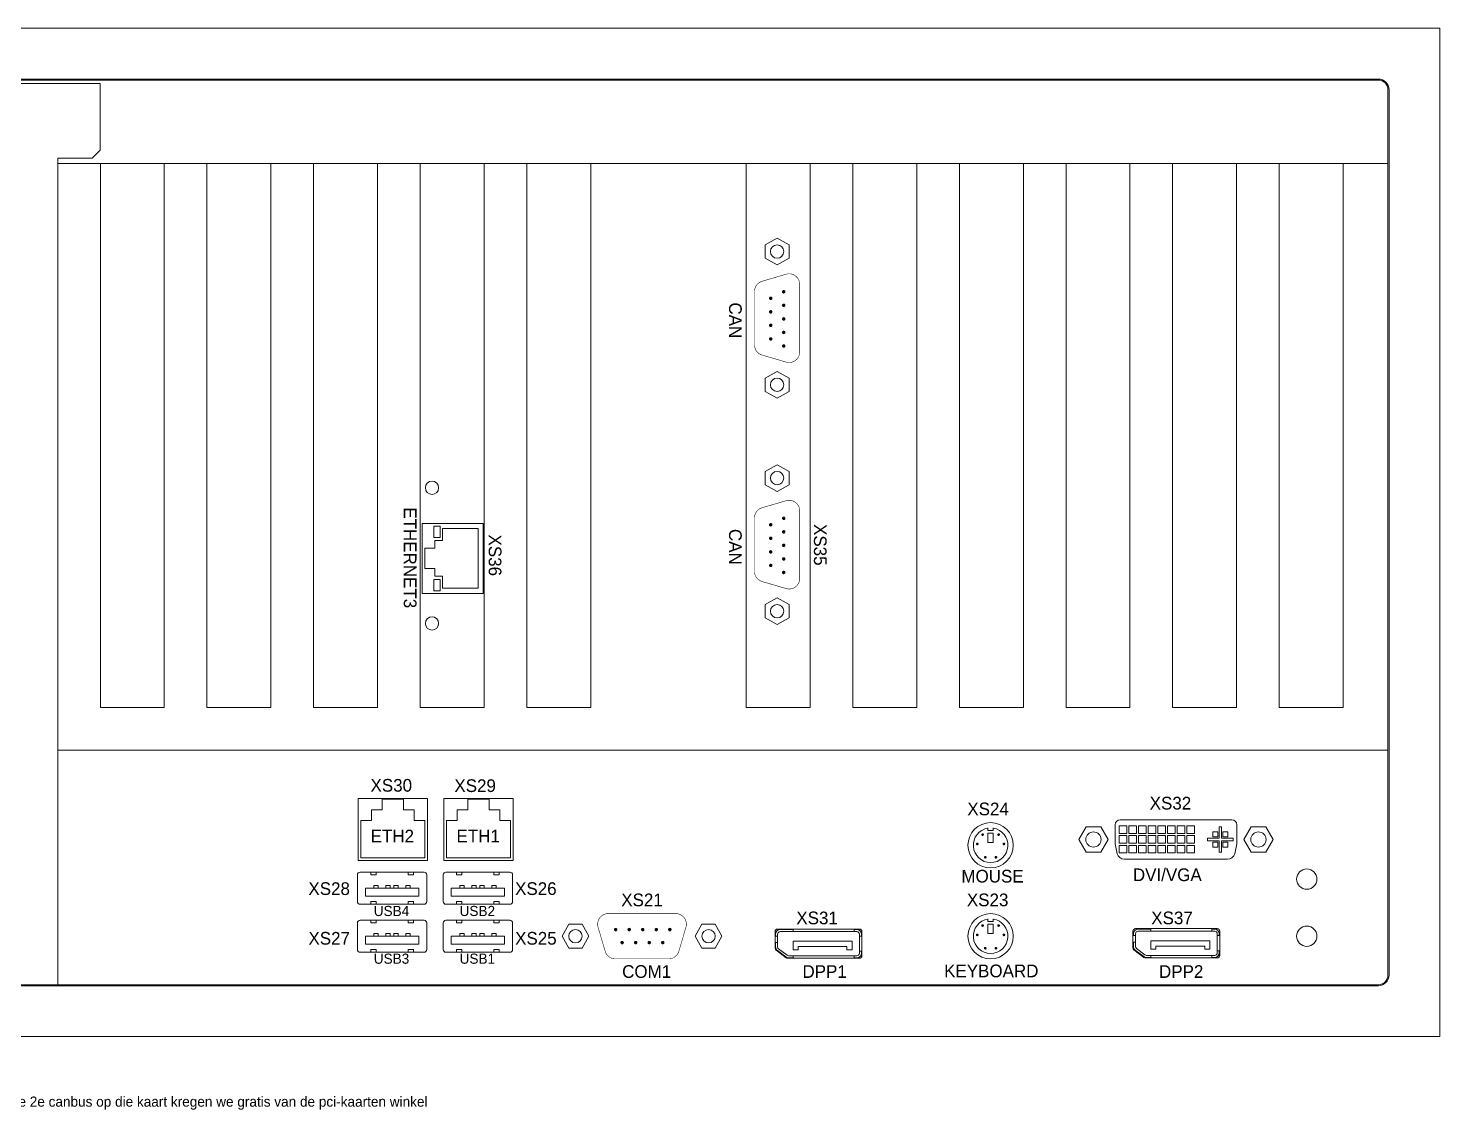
# Model space of a CAD drawing. Extents: x -2364 to 9601, y -871 to 1549.
# Drawn here: x 9251.5 to 9529.5, y -463.5 to -250.6 of the extents above; entities that cross this region are included whole.
import ezdxf

# ---------------------------------------------------------------- set-up
doc = ezdxf.new("R2010")
doc.units = 0
doc.layers.get('0').update_dxf_attribs({"linetype": 'CONTINUOUS'})
doc.layers.add('NRS', color=1, linetype='CONTINUOUS')

msp = doc.modelspace()

# ---------------------------------------------------------------- linework, layer by layer
at = {"color": 7, "lineweight": 13}
for p, q in [((9517.3855, -260.56062), (9069.95404, -260.56062)), ((9517.3855, -260.77069), (9069.95404, -260.77069)), ((9131.26216, -261.47477), (9265.65067, -261.47477)), ((9265.65067, -274.57861), (9265.65067, -261.47477)), ((9519.27605, -437.01247), (9519.27605, -262.66124)), ((9519.48611, -437.01247), (9519.48611, -262.66124)), ((9264.07264, -276.11398), (9265.65067, -274.57861)), ((9257.25495, -277.20448), (9257.25495, -276.11398)), ((9257.25495, -276.11398), (9264.07264, -276.11398)), ((9257.25495, -277.20448), (9519.27605, -277.20448)), ((9257.25495, -277.20448), (9257.25495, -384.33595)), ((9257.25495, -277.20448), (9257.25495, -384.33595)), ((9257.25495, -277.20448), (9257.25495, -438.90302)), ((9265.65741, -277.20448), (9265.65741, -384.33595)), ((9278.26112, -277.20448), (9278.26112, -384.33595)), ((9278.26112, -277.20448), (9278.26112, -384.33595)), ((9286.66359, -277.20448), (9286.66359, -384.33595)), ((9299.26729, -277.20448), (9299.26729, -384.33595)), ((9299.26729, -277.20448), (9299.26729, -384.33595)), ((9307.66976, -277.20448), (9307.66976, -384.33595)), ((9307.66976, -277.20448), (9307.66976, -384.33595)), ((9307.66976, -277.20448), (9307.66976, -384.33595)), ((9307.66976, -277.20448), (9307.66976, -384.33595)), ((9320.27346, -277.20448), (9320.27346, -384.33595)), ((9320.27346, -277.20448), (9320.27346, -384.33595)), ((9320.27346, -277.20448), (9320.27346, -384.33595)), ((9320.27346, -277.20448), (9320.27346, -384.33595)), ((9320.27346, -277.20448), (9320.27346, -384.33595)), ((9320.27346, -277.20448), (9320.27346, -384.33595)), ((9320.27346, -277.20448), (9320.27346, -384.33595)), ((9320.27346, -277.20448), (9320.27346, -384.33595)), ((9328.67593, -277.20448), (9328.67593, -384.33595)), ((9328.67593, -277.20448), (9328.67593, -384.33595)), ((9495.22801, -277.20448), (9335.88132, -277.20448)), ((9341.27963, -277.20448), (9341.27963, -384.33595)), ((9341.27963, -277.20448), (9341.27963, -384.33595)), ((9341.27963, -277.20448), (9341.27963, -384.33595)), ((9341.27963, -277.20448), (9341.27963, -384.33595)), ((9349.6821, -277.20448), (9349.6821, -384.33595)), ((9349.6821, -277.20448), (9349.6821, -384.33595)), ((9349.6821, -277.20448), (9349.6821, -384.33595)), ((9362.2858, -277.20448), (9362.2858, -384.33595)), ((9362.2858, -277.20448), (9362.2858, -384.33595)), ((9362.2858, -277.20448), (9362.2858, -384.33595)), ((9362.2858, -277.20448), (9362.2858, -384.33595)), ((9362.2858, -277.20448), (9362.2858, -384.33595)), ((9362.2858, -277.20448), (9362.2858, -384.33595)), ((9392.84715, -277.20448), (9392.84715, -384.33595)), ((9392.84715, -277.20448), (9392.84715, -384.33595)), ((9405.45085, -277.20448), (9405.45085, -384.33595)), ((9405.45085, -277.20448), (9405.45085, -384.33595)), ((9405.45085, -277.20448), (9405.45085, -384.33595)), ((9405.45085, -277.20448), (9405.45085, -384.33595)), ((9413.85332, -277.20448), (9413.85332, -384.33595)), ((9426.45703, -277.20448), (9426.45703, -384.33595)), ((9426.45703, -277.20448), (9426.45703, -384.33595)), ((9434.85949, -277.20448), (9434.85949, -384.33595)), ((9447.4632, -277.20448), (9447.4632, -384.33595)), ((9447.4632, -277.20448), (9447.4632, -384.33595)), ((9455.86567, -277.20448), (9455.86567, -384.33595)), ((9468.46937, -277.20448), (9468.46937, -384.33595)), ((9468.46937, -277.20448), (9468.46937, -384.33595)), ((9476.87184, -277.20448), (9476.87184, -384.33595)), ((9489.47554, -277.20448), (9489.47554, -384.33595)), ((9497.87801, -277.20448), (9497.87801, -384.33595)), ((9510.48171, -277.20448), (9510.48171, -384.33595)), ((9396.59834, -293.22509), (9398.95893, -291.91365)), ((9398.95893, -291.91365), (9401.31951, -293.22509)), ((9396.59834, -295.84797), (9396.59834, -293.22509)), ((9401.31951, -293.22509), (9401.31951, -295.84797)), ((9398.95893, -297.1594), (9396.59834, -295.84797)), ((9401.31951, -295.84797), (9398.95893, -297.1594)), ((9396.59834, -319.45384), (9398.95893, -318.14241)), ((9396.59834, -322.07672), (9396.59834, -319.45384)), ((9398.95893, -318.14241), (9401.31951, -319.45384)), ((9401.31951, -319.45384), (9401.31951, -322.07672)), ((9398.95893, -323.38816), (9396.59834, -322.07672)), ((9401.31951, -322.07672), (9398.95893, -323.38816)), ((9396.59834, -337.8246), (9398.95893, -336.51316)), ((9396.59834, -340.44747), (9396.59834, -337.8246)), ((9398.95893, -336.51316), (9401.31951, -337.8246)), ((9401.31951, -337.8246), (9401.31951, -340.44747)), ((9398.95893, -341.75891), (9396.59834, -340.44747)), ((9401.31951, -340.44747), (9398.95893, -341.75891)), ((9329.06904, -348.08932), (9329.06904, -361.83932)), ((9341.06904, -348.08932), (9329.06904, -348.08932)), ((9331.36619, -350.83932), (9331.36619, -348.58932)), ((9331.36619, -348.58932), (9332.61619, -348.58932)), ((9332.61619, -348.58932), (9332.61619, -350.83932)), ((9333.06904, -349.08932), (9333.06904, -351.46432)), ((9340.06904, -349.08932), (9333.06904, -349.08932)), ((9340.06904, -349.08932), (9340.06904, -360.83932)), ((9341.06904, -348.08932), (9341.06904, -361.83932)), ((9329.56904, -352.96432), (9329.56904, -356.96432)), ((9329.56904, -352.96432), (9331.56904, -352.96432)), ((9332.61619, -350.83932), (9331.36619, -350.83932)), ((9331.56904, -351.46432), (9333.06904, -351.46432)), ((9331.56904, -351.46432), (9331.56904, -352.96432)), ((9329.56904, -356.96432), (9331.56904, -356.96432)), ((9331.56904, -356.96432), (9331.56904, -358.46432)), ((9331.56904, -358.46432), (9333.06904, -358.46432)), ((9333.06904, -358.46432), (9333.06904, -360.83932)), ((9332.61619, -359.08932), (9331.36619, -359.08932)), ((9331.36619, -359.08932), (9331.36619, -361.33932)), ((9331.36619, -361.33932), (9332.61619, -361.33932)), ((9332.61619, -361.33932), (9332.61619, -359.08932)), ((9340.06904, -360.83932), (9333.06904, -360.83932)), ((9341.06904, -361.83932), (9329.06904, -361.83932)), ((9396.59834, -364.05335), (9398.95893, -362.74191)), ((9396.59834, -366.67623), (9396.59834, -364.05335)), ((9398.95893, -362.74191), (9401.31951, -364.05335)), ((9401.31951, -364.05335), (9401.31951, -366.67623)), ((9398.95893, -367.98766), (9396.59834, -366.67623)), ((9401.31951, -366.67623), (9398.95893, -367.98766)), ((9278.26112, -384.33595), (9265.65741, -384.33595)), ((9299.26729, -384.33595), (9286.66359, -384.33595)), ((9320.27346, -384.33595), (9307.66976, -384.33595)), ((9341.27963, -384.33595), (9328.67593, -384.33595)), ((9341.27963, -384.33595), (9328.67593, -384.33595)), ((9362.2858, -384.33595), (9349.6821, -384.33595)), ((9405.45085, -384.33595), (9392.84715, -384.33595)), ((9426.45703, -384.33595), (9413.85332, -384.33595)), ((9447.4632, -384.33595), (9434.85949, -384.33595)), ((9468.46937, -384.33595), (9455.86567, -384.33595)), ((9489.47554, -384.33595), (9476.87184, -384.33595)), ((9510.48171, -384.33595), (9497.87801, -384.33595)), ((9519.27605, -392.73842), (9257.25495, -392.73842)), ((9316.42048, -402.27225), (9316.42048, -414.46802)), ((9316.42048, -402.27225), (9330.07449, -402.27225)), ((9321.14687, -402.38947), (9325.3481, -402.38947)), ((9321.14687, -404.49008), (9321.14687, -402.38947)), ((9325.3481, -402.38947), (9325.3481, -404.49008)), ((9330.07449, -414.46802), (9330.07449, -402.27225)), ((9333.33006, -402.27225), (9333.33006, -414.46802)), ((9333.33006, -402.27225), (9346.98407, -402.27225)), ((9338.05645, -404.49008), (9338.05645, -402.38947)), ((9338.05645, -402.38947), (9342.25768, -402.38947)), ((9342.25768, -402.38947), (9342.25768, -404.49008)), ((9346.98407, -414.46802), (9346.98407, -402.27225)), ((9319.04625, -406.5907), (9319.04625, -404.49008)), ((9319.04625, -404.49008), (9321.14687, -404.49008)), ((9325.3481, -404.49008), (9327.44872, -404.49008)), ((9327.44872, -404.49008), (9327.44872, -406.5907)), ((9335.95583, -404.49008), (9338.05645, -404.49008)), ((9335.95583, -406.5907), (9335.95583, -404.49008)), ((9342.25768, -404.49008), (9344.3583, -404.49008)), ((9344.3583, -404.49008), (9344.3583, -406.5907)), ((9316.94563, -413.94286), (9316.94563, -406.5907)), ((9316.94563, -406.5907), (9319.04625, -406.5907)), ((9327.44872, -406.5907), (9329.54934, -406.5907)), ((9329.54934, -406.5907), (9329.54934, -413.94286)), ((9333.85521, -406.5907), (9335.95583, -406.5907)), ((9333.85521, -413.94286), (9333.85521, -406.5907)), ((9344.3583, -406.5907), (9346.45892, -406.5907)), ((9346.45892, -406.5907), (9346.45892, -413.94286)), ((9440.48757, -408.03985), (9440.48757, -408.56443)), ((9440.48757, -408.56443), (9441.53672, -408.56443)), ((9441.53672, -408.56443), (9441.53672, -408.03985)), ((9459.8246, -407.80822), (9458.38123, -410.30822)), ((9462.71136, -407.80822), (9459.8246, -407.80822)), ((9464.15473, -410.30822), (9462.71136, -407.80822)), ((9465.51798, -411.16822), (9465.51798, -407.44822)), ((9466.35798, -409.15322), (9466.35798, -407.65322)), ((9466.35798, -407.65322), (9467.85798, -407.65322)), ((9466.51798, -406.44822), (9488.51798, -406.44822)), ((9467.85798, -409.15322), (9467.85798, -407.65322)), ((9468.26298, -409.15322), (9468.26298, -407.65322)), ((9468.26298, -407.65322), (9469.76298, -407.65322)), ((9469.76298, -409.15322), (9469.76298, -407.65322)), ((9470.16798, -409.15322), (9470.16798, -407.65322)), ((9470.16798, -407.65322), (9471.66798, -407.65322)), ((9471.66798, -409.15322), (9471.66798, -407.65322)), ((9472.07298, -409.15322), (9472.07298, -407.65322)), ((9472.07298, -407.65322), (9473.57298, -407.65322)), ((9473.57298, -409.15322), (9473.57298, -407.65322)), ((9473.97798, -409.15322), (9473.97798, -407.65322)), ((9473.97798, -407.65322), (9475.47798, -407.65322)), ((9475.47798, -409.15322), (9475.47798, -407.65322)), ((9475.88298, -409.15322), (9475.88298, -407.65322)), ((9475.88298, -407.65322), (9477.38298, -407.65322)), ((9477.38298, -409.15322), (9477.38298, -407.65322)), ((9477.78798, -409.15322), (9477.78798, -407.65322)), ((9477.78798, -407.65322), (9479.28798, -407.65322)), ((9479.28798, -409.15322), (9479.28798, -407.65322)), ((9479.69298, -409.15322), (9479.69298, -407.65322)), ((9479.69298, -407.65322), (9481.19298, -407.65322)), ((9481.19298, -409.15322), (9481.19298, -407.65322)), ((9486.01798, -410.05822), (9486.01798, -407.80822)), ((9486.01798, -407.80822), (9486.51798, -407.80822)), ((9486.51798, -410.05822), (9486.51798, -407.80822)), ((9489.51798, -411.16822), (9489.51798, -407.44822)), ((9490.88123, -410.30822), (9492.3246, -407.80822)), ((9492.3246, -407.80822), (9495.21136, -407.80822)), ((9495.21136, -407.80822), (9496.65473, -410.30822)), ((9440.48757, -410.92502), (9440.48757, -409.089)), ((9440.48757, -409.089), (9441.53672, -409.089)), ((9441.53672, -410.92502), (9440.48757, -410.92502)), ((9441.53672, -409.089), (9441.53672, -410.92502)), ((9458.38123, -410.30822), (9459.8246, -412.80822)), ((9462.71136, -412.80822), (9464.15473, -410.30822)), ((9465.51798, -411.16822), (9465.92609, -413.14256)), ((9466.35798, -409.15322), (9467.85798, -409.15322)), ((9466.35798, -411.05822), (9466.35798, -409.55822)), ((9466.35798, -409.55822), (9467.85798, -409.55822)), ((9466.35798, -411.05822), (9467.85798, -411.05822)), ((9466.35798, -411.46322), (9466.35798, -412.96322)), ((9466.35798, -411.46322), (9467.85798, -411.46322)), ((9467.85798, -411.05822), (9467.85798, -409.55822)), ((9467.85798, -411.46322), (9467.85798, -412.96322)), ((9468.26298, -409.15322), (9469.76298, -409.15322)), ((9468.26298, -409.55822), (9469.76298, -409.55822)), ((9468.26298, -411.05822), (9468.26298, -409.55822)), ((9468.26298, -411.05822), (9469.76298, -411.05822)), ((9468.26298, -411.46322), (9469.76298, -411.46322)), ((9468.26298, -411.46322), (9468.26298, -412.96322)), ((9469.76298, -411.05822), (9469.76298, -409.55822)), ((9469.76298, -411.46322), (9469.76298, -412.96322)), ((9470.16798, -409.15322), (9471.66798, -409.15322)), ((9470.16798, -409.55822), (9471.66798, -409.55822)), ((9470.16798, -411.05822), (9470.16798, -409.55822)), ((9470.16798, -411.05822), (9471.66798, -411.05822)), ((9470.16798, -411.46322), (9471.66798, -411.46322)), ((9470.16798, -411.46322), (9470.16798, -412.96322)), ((9471.66798, -411.05822), (9471.66798, -409.55822)), ((9471.66798, -411.46322), (9471.66798, -412.96322)), ((9472.07298, -409.15322), (9473.57298, -409.15322)), ((9472.07298, -409.55822), (9473.57298, -409.55822)), ((9472.07298, -411.05822), (9472.07298, -409.55822)), ((9472.07298, -411.05822), (9473.57298, -411.05822)), ((9472.07298, -411.46322), (9473.57298, -411.46322)), ((9472.07298, -411.46322), (9472.07298, -412.96322)), ((9473.57298, -411.05822), (9473.57298, -409.55822)), ((9473.57298, -411.46322), (9473.57298, -412.96322)), ((9473.97798, -409.15322), (9475.47798, -409.15322)), ((9473.97798, -409.55822), (9475.47798, -409.55822)), ((9473.97798, -411.05822), (9473.97798, -409.55822)), ((9473.97798, -411.05822), (9475.47798, -411.05822)), ((9473.97798, -411.46322), (9475.47798, -411.46322)), ((9473.97798, -411.46322), (9473.97798, -412.96322)), ((9475.47798, -411.05822), (9475.47798, -409.55822)), ((9475.47798, -411.46322), (9475.47798, -412.96322)), ((9475.88298, -409.15322), (9477.38298, -409.15322)), ((9475.88298, -409.55822), (9477.38298, -409.55822)), ((9475.88298, -411.05822), (9475.88298, -409.55822)), ((9475.88298, -411.05822), (9477.38298, -411.05822)), ((9475.88298, -411.46322), (9477.38298, -411.46322)), ((9475.88298, -411.46322), (9475.88298, -412.96322)), ((9477.38298, -411.05822), (9477.38298, -409.55822)), ((9477.38298, -411.46322), (9477.38298, -412.96322)), ((9477.78798, -409.15322), (9479.28798, -409.15322)), ((9477.78798, -409.55822), (9479.28798, -409.55822)), ((9477.78798, -411.05822), (9477.78798, -409.55822)), ((9477.78798, -411.05822), (9479.28798, -411.05822)), ((9477.78798, -411.46322), (9479.28798, -411.46322)), ((9477.78798, -411.46322), (9477.78798, -412.96322)), ((9479.28798, -411.05822), (9479.28798, -409.55822)), ((9479.28798, -411.46322), (9479.28798, -412.96322)), ((9479.69298, -409.15322), (9481.19298, -409.15322)), ((9479.69298, -409.55822), (9481.19298, -409.55822)), ((9479.69298, -411.05822), (9479.69298, -409.55822)), ((9479.69298, -411.05822), (9481.19298, -411.05822)), ((9479.69298, -411.46322), (9481.19298, -411.46322)), ((9479.69298, -411.46322), (9479.69298, -412.96322)), ((9481.19298, -411.05822), (9481.19298, -409.55822)), ((9481.19298, -411.46322), (9481.19298, -412.96322)), ((9483.76798, -410.05822), (9486.01798, -410.05822)), ((9483.76798, -410.55822), (9483.76798, -410.05822)), ((9483.76798, -410.55822), (9486.01798, -410.55822)), ((9484.76798, -409.80822), (9484.76798, -408.80822)), ((9484.76798, -408.80822), (9485.76798, -408.80822)), ((9484.76798, -409.80822), (9485.76798, -409.80822)), ((9484.76798, -410.80822), (9485.76798, -410.80822)), ((9484.76798, -410.80822), (9484.76798, -411.80822)), ((9485.76798, -409.80822), (9485.76798, -408.80822)), ((9485.76798, -410.80822), (9485.76798, -411.80822)), ((9486.01798, -412.80822), (9486.01798, -410.55822)), ((9486.51798, -410.05822), (9488.76798, -410.05822)), ((9486.51798, -410.55822), (9488.76798, -410.55822)), ((9486.51798, -412.80822), (9486.51798, -410.55822)), ((9486.76798, -409.80822), (9486.76798, -408.80822)), ((9486.76798, -408.80822), (9487.76798, -408.80822)), ((9486.76798, -409.80822), (9487.76798, -409.80822)), ((9486.76798, -410.80822), (9486.76798, -411.80822)), ((9486.76798, -410.80822), (9487.76798, -410.80822)), ((9487.76798, -409.80822), (9487.76798, -408.80822)), ((9487.76798, -410.80822), (9487.76798, -411.80822)), ((9488.76798, -410.55822), (9488.76798, -410.05822)), ((9489.51798, -411.16822), (9489.10987, -413.14256)), ((9492.3246, -412.80822), (9490.88123, -410.30822)), ((9496.65473, -410.30822), (9495.21136, -412.80822)), ((9329.54934, -413.94286), (9316.94563, -413.94286)), ((9346.45892, -413.94286), (9333.85521, -413.94286)), ((9459.8246, -412.80822), (9462.71136, -412.80822)), ((9466.35798, -412.96322), (9467.85798, -412.96322)), ((9467.34912, -414.16822), (9487.68684, -414.16822)), ((9468.26298, -412.96322), (9469.76298, -412.96322)), ((9470.16798, -412.96322), (9471.66798, -412.96322)), ((9472.07298, -412.96322), (9473.57298, -412.96322)), ((9473.97798, -412.96322), (9475.47798, -412.96322)), ((9475.88298, -412.96322), (9477.38298, -412.96322)), ((9477.78798, -412.96322), (9479.28798, -412.96322)), ((9479.69298, -412.96322), (9481.19298, -412.96322)), ((9484.76798, -411.80822), (9485.76798, -411.80822)), ((9486.01798, -412.80822), (9486.51798, -412.80822)), ((9486.76798, -411.80822), (9487.76798, -411.80822)), ((9495.21136, -412.80822), (9492.3246, -412.80822)), ((9316.42048, -414.46802), (9330.07449, -414.46802)), ((9316.81059, -416.75521), (9329.41531, -416.75521)), ((9318.91138, -417.28041), (9318.91138, -416.75521)), ((9319.96177, -417.28041), (9319.96177, -416.75521)), ((9326.26413, -416.75521), (9326.26413, -417.28041)), ((9327.31453, -416.75521), (9327.31453, -417.28041)), ((9333.33006, -414.46802), (9346.98407, -414.46802)), ((9333.72017, -416.75521), (9346.32489, -416.75521)), ((9335.82096, -417.28041), (9335.82096, -416.75521)), ((9336.87135, -417.28041), (9336.87135, -416.75521)), ((9343.17371, -416.75521), (9343.17371, -417.28041)), ((9344.22411, -416.75521), (9344.22411, -417.28041)), ((9316.2854, -422.53237), (9316.2854, -417.28041)), ((9318.91138, -417.28041), (9319.96177, -417.28041)), ((9320.38193, -419.3812), (9319.54162, -419.3812)), ((9319.54162, -419.3812), (9319.54162, -419.90639)), ((9320.38193, -419.3812), (9320.38193, -419.90639)), ((9322.74532, -419.3812), (9321.905, -419.3812)), ((9321.905, -419.3812), (9321.905, -419.90639)), ((9322.74532, -419.3812), (9322.74532, -419.90639)), ((9323.48059, -419.90639), (9323.48059, -419.3812)), ((9324.32091, -419.3812), (9323.48059, -419.3812)), ((9324.32091, -419.90639), (9324.32091, -419.3812)), ((9325.84398, -419.90639), (9325.84398, -419.3812)), ((9326.68429, -419.3812), (9325.84398, -419.3812)), ((9326.26413, -417.28041), (9327.31453, -417.28041)), ((9326.68429, -419.90639), (9326.68429, -419.3812)), ((9329.94051, -417.28041), (9329.94051, -422.53237)), ((9333.19498, -422.53237), (9333.19498, -417.28041)), ((9335.82096, -417.28041), (9336.87135, -417.28041)), ((9337.29151, -419.3812), (9336.4512, -419.3812)), ((9336.4512, -419.3812), (9336.4512, -419.90639)), ((9337.29151, -419.3812), (9337.29151, -419.90639)), ((9339.6549, -419.3812), (9338.81458, -419.3812)), ((9338.81458, -419.3812), (9338.81458, -419.90639)), ((9339.6549, -419.3812), (9339.6549, -419.90639)), ((9340.39017, -419.90639), (9340.39017, -419.3812)), ((9341.23049, -419.3812), (9340.39017, -419.3812)), ((9341.23049, -419.90639), (9341.23049, -419.3812)), ((9342.75356, -419.90639), (9342.75356, -419.3812)), ((9343.59387, -419.3812), (9342.75356, -419.3812)), ((9343.17371, -417.28041), (9344.22411, -417.28041)), ((9343.59387, -419.90639), (9343.59387, -419.3812)), ((9346.85009, -417.28041), (9346.85009, -422.53237)), ((9328.36492, -419.90639), (9317.86099, -419.90639)), ((9317.86099, -419.90639), (9317.86099, -421.48198)), ((9317.86099, -421.48198), (9328.36492, -421.48198)), ((9318.91138, -423.05757), (9318.91138, -422.53237)), ((9319.96177, -422.53237), (9318.91138, -422.53237)), ((9319.96177, -423.05757), (9319.96177, -422.53237)), ((9327.31453, -422.53237), (9326.26413, -422.53237)), ((9326.26413, -422.53237), (9326.26413, -423.05757)), ((9327.31453, -422.53237), (9327.31453, -423.05757)), ((9328.36492, -421.48198), (9328.36492, -419.90639)), ((9334.77057, -419.90639), (9334.77057, -421.48198)), ((9345.2745, -419.90639), (9334.77057, -419.90639)), ((9334.77057, -421.48198), (9345.2745, -421.48198)), ((9335.82096, -423.05757), (9335.82096, -422.53237)), ((9336.87135, -422.53237), (9335.82096, -422.53237)), ((9336.87135, -423.05757), (9336.87135, -422.53237)), ((9343.17371, -422.53237), (9343.17371, -423.05757)), ((9344.22411, -422.53237), (9343.17371, -422.53237)), ((9344.22411, -422.53237), (9344.22411, -423.05757)), ((9345.2745, -421.48198), (9345.2745, -419.90639)), ((9329.41531, -423.05757), (9316.81059, -423.05757)), ((9346.32489, -423.05757), (9333.72017, -423.05757)), ((9316.2854, -431.98591), (9316.2854, -426.73395)), ((9316.81059, -426.20875), (9329.41531, -426.20875)), ((9318.91138, -426.73395), (9318.91138, -426.20875)), ((9318.91138, -426.73395), (9319.96177, -426.73395)), ((9319.96177, -426.73395), (9319.96177, -426.20875)), ((9326.26413, -426.20875), (9326.26413, -426.73395)), ((9326.26413, -426.73395), (9327.31453, -426.73395)), ((9327.31453, -426.20875), (9327.31453, -426.73395)), ((9329.94051, -426.73395), (9329.94051, -431.98591)), ((9333.19498, -431.98591), (9333.19498, -426.73395)), ((9333.72017, -426.20875), (9346.32489, -426.20875)), ((9335.82096, -426.73395), (9335.82096, -426.20875)), ((9335.82096, -426.73395), (9336.87135, -426.73395)), ((9336.87135, -426.73395), (9336.87135, -426.20875)), ((9343.17371, -426.20875), (9343.17371, -426.73395)), ((9343.17371, -426.73395), (9344.22411, -426.73395)), ((9344.22411, -426.20875), (9344.22411, -426.73395)), ((9346.85009, -426.73395), (9346.85009, -431.98591)), ((9356.61417, -429.35993), (9357.9256, -426.99934)), ((9357.9256, -426.99934), (9360.54848, -426.99934)), ((9360.54848, -426.99934), (9361.85992, -429.35993)), ((9382.84292, -429.35993), (9384.15436, -426.99934)), ((9384.15436, -426.99934), (9386.77723, -426.99934)), ((9386.77723, -426.99934), (9388.08867, -429.35993)), ((9440.48757, -425.95019), (9440.48757, -426.47477)), ((9440.48757, -426.47477), (9441.53672, -426.47477)), ((9440.48757, -426.99934), (9441.53672, -426.99934)), ((9440.48757, -428.83535), (9440.48757, -426.99934)), ((9441.53672, -426.47477), (9441.53672, -425.95019)), ((9441.53672, -426.99934), (9441.53672, -428.83535)), ((9328.36492, -429.35993), (9317.86099, -429.35993)), ((9317.86099, -429.35993), (9317.86099, -430.93552)), ((9317.86099, -430.93552), (9328.36492, -430.93552)), ((9320.38193, -428.83473), (9319.54162, -428.83473)), ((9319.54162, -428.83473), (9319.54162, -429.35993)), ((9320.38193, -428.83473), (9320.38193, -429.35993)), ((9322.74532, -428.83473), (9321.905, -428.83473)), ((9321.905, -428.83473), (9321.905, -429.35993)), ((9322.74532, -428.83473), (9322.74532, -429.35993)), ((9323.48059, -429.35993), (9323.48059, -428.83473)), ((9324.32091, -428.83473), (9323.48059, -428.83473)), ((9324.32091, -429.35993), (9324.32091, -428.83473)), ((9325.84398, -429.35993), (9325.84398, -428.83473)), ((9326.68429, -428.83473), (9325.84398, -428.83473)), ((9326.68429, -429.35993), (9326.68429, -428.83473)), ((9328.36492, -430.93552), (9328.36492, -429.35993)), ((9345.2745, -429.35993), (9334.77057, -429.35993)), ((9334.77057, -429.35993), (9334.77057, -430.93552)), ((9334.77057, -430.93552), (9345.2745, -430.93552)), ((9337.29151, -428.83473), (9336.4512, -428.83473)), ((9336.4512, -428.83473), (9336.4512, -429.35993)), ((9337.29151, -428.83473), (9337.29151, -429.35993)), ((9338.81458, -428.83473), (9338.81458, -429.35993)), ((9339.6549, -428.83473), (9338.81458, -428.83473)), ((9339.6549, -428.83473), (9339.6549, -429.35993)), ((9340.39017, -429.35993), (9340.39017, -428.83473)), ((9341.23049, -428.83473), (9340.39017, -428.83473)), ((9341.23049, -429.35993), (9341.23049, -428.83473)), ((9342.75356, -429.35993), (9342.75356, -428.83473)), ((9343.59387, -428.83473), (9342.75356, -428.83473)), ((9343.59387, -429.35993), (9343.59387, -428.83473)), ((9345.2745, -430.93552), (9345.2745, -429.35993)), ((9357.9256, -431.72052), (9356.61417, -429.35993)), ((9361.85992, -429.35993), (9360.54848, -431.72052)), ((9384.15436, -431.72052), (9382.84292, -429.35993)), ((9388.08867, -429.35993), (9386.77723, -431.72052)), ((9441.53672, -428.83535), (9440.48757, -428.83535)), ((9329.41531, -432.51111), (9316.81059, -432.51111)), ((9318.91138, -432.51111), (9318.91138, -431.98591)), ((9319.96177, -431.98591), (9318.91138, -431.98591)), ((9319.96177, -432.51111), (9319.96177, -431.98591)), ((9327.31453, -431.98591), (9326.26413, -431.98591)), ((9326.26413, -431.98591), (9326.26413, -432.51111)), ((9327.31453, -431.98591), (9327.31453, -432.51111)), ((9346.32489, -432.51111), (9333.72017, -432.51111)), ((9335.82096, -432.51111), (9335.82096, -431.98591)), ((9336.87135, -431.98591), (9335.82096, -431.98591)), ((9336.87135, -432.51111), (9336.87135, -431.98591)), ((9344.22411, -431.98591), (9343.17371, -431.98591)), ((9343.17371, -431.98591), (9343.17371, -432.51111)), ((9344.22411, -431.98591), (9344.22411, -432.51111)), ((9360.54848, -431.72052), (9357.9256, -431.72052)), ((9386.77723, -431.72052), (9384.15436, -431.72052)), ((9069.95404, -438.90302), (9517.3855, -438.90302)), ((9069.95404, -439.11308), (9517.3855, -439.11308))]:
    msp.add_line(p, q, dxfattribs=at)
at = {"color": 7, "linetype": 'Continuous', "lineweight": 13}
for p, q in [((9415.16381, -427.948), (9399.06381, -427.948)), ((9415.16381, -427.948), (9399.06381, -427.948)), ((9402.11381, -428.048), (9399.56381, -428.048)), ((9402.11381, -428.048), (9399.56381, -428.048)), ((9402.11381, -427.948), (9402.11381, -428.048)), ((9402.11381, -427.948), (9402.11381, -428.048)), ((9402.11381, -428.048), (9402.11381, -428.448)), ((9402.11381, -428.048), (9402.11381, -428.448)), ((9414.11381, -427.948), (9414.11381, -428.048)), ((9414.11381, -427.948), (9414.11381, -428.048)), ((9414.66381, -428.048), (9414.11381, -428.048)), ((9414.11381, -428.048), (9414.11381, -428.448)), ((9414.66381, -428.048), (9414.11381, -428.048)), ((9414.11381, -428.048), (9414.11381, -428.448)), ((9485.65343, -427.86757), (9469.55343, -427.86757)), ((9485.65343, -427.86757), (9469.55343, -427.86757)), ((9472.60343, -427.96757), (9470.05343, -427.96757)), ((9472.60343, -427.96757), (9470.05343, -427.96757)), ((9472.60343, -427.86757), (9472.60343, -427.96757)), ((9472.60343, -427.86757), (9472.60343, -427.96757)), ((9472.60343, -427.96757), (9472.60343, -428.36757)), ((9472.60343, -427.96757), (9472.60343, -428.36757)), ((9484.60343, -427.86757), (9484.60343, -427.96757)), ((9484.60343, -427.86757), (9484.60343, -427.96757)), ((9485.15343, -427.96757), (9484.60343, -427.96757)), ((9484.60343, -427.96757), (9484.60343, -428.36757)), ((9485.15343, -427.96757), (9484.60343, -427.96757)), ((9484.60343, -427.96757), (9484.60343, -428.36757)), ((9398.56381, -428.448), (9398.56381, -431.71016)), ((9398.56381, -428.448), (9398.56381, -431.71016)), ((9398.66381, -429.328), (9398.56381, -429.328)), ((9398.66381, -429.328), (9398.56381, -429.328)), ((9398.56381, -430.61299), (9398.66381, -430.61299)), ((9398.56381, -430.61299), (9398.66381, -430.61299)), ((9398.66381, -428.948), (9398.66381, -429.328)), ((9398.66381, -428.948), (9398.66381, -429.328)), ((9399.06381, -429.328), (9398.66381, -429.328)), ((9399.06381, -429.328), (9398.66381, -429.328)), ((9398.66381, -430.61299), (9399.06381, -430.61299)), ((9398.66381, -430.61299), (9398.66381, -431.458)), ((9398.66381, -430.61299), (9399.06381, -430.61299)), ((9398.66381, -430.61299), (9398.66381, -431.458)), ((9399.06381, -428.948), (9399.06381, -429.328)), ((9399.06381, -428.948), (9399.06381, -429.328)), ((9399.06381, -430.61299), (9399.06381, -429.328)), ((9399.06381, -430.61299), (9399.06381, -429.328)), ((9399.06381, -430.61299), (9399.06381, -431.458)), ((9399.06381, -430.61299), (9399.06381, -431.458)), ((9402.11381, -428.448), (9399.56381, -428.448)), ((9402.11381, -428.448), (9399.56381, -428.448)), ((9402.09165, -430.328), (9402.09165, -432.008)), ((9413.72393, -430.328), (9402.09165, -430.328)), ((9402.09165, -430.328), (9402.09165, -432.008)), ((9413.72393, -430.328), (9402.09165, -430.328)), ((9402.11381, -428.448), (9414.11381, -428.448)), ((9402.11381, -428.448), (9414.11381, -428.448)), ((9413.72393, -432.008), (9413.72393, -430.328)), ((9413.72393, -432.008), (9413.72393, -430.328)), ((9414.66381, -428.448), (9414.11381, -428.448)), ((9414.66381, -428.448), (9414.11381, -428.448)), ((9415.16381, -429.328), (9415.16381, -428.948)), ((9415.16381, -429.328), (9415.16381, -428.948)), ((9415.16381, -432.328), (9415.16381, -429.328)), ((9415.16381, -429.328), (9415.56381, -429.328)), ((9415.16381, -432.328), (9415.16381, -429.328)), ((9415.16381, -429.328), (9415.56381, -429.328)), ((9415.56381, -429.328), (9415.56381, -428.948)), ((9415.56381, -429.328), (9415.56381, -428.948)), ((9415.56381, -429.328), (9415.66381, -429.328)), ((9415.56381, -429.328), (9415.66381, -429.328)), ((9415.66381, -433.208), (9415.66381, -428.448)), ((9415.66381, -433.208), (9415.66381, -428.448)), ((9469.05343, -428.36757), (9469.05343, -431.62973)), ((9469.05343, -428.36757), (9469.05343, -431.62973)), ((9469.15343, -429.24757), (9469.05343, -429.24757)), ((9469.15343, -429.24757), (9469.05343, -429.24757)), ((9469.05343, -430.53256), (9469.15343, -430.53256)), ((9469.05343, -430.53256), (9469.15343, -430.53256)), ((9469.15343, -428.86757), (9469.15343, -429.24757)), ((9469.15343, -428.86757), (9469.15343, -429.24757)), ((9469.55343, -429.24757), (9469.15343, -429.24757)), ((9469.55343, -429.24757), (9469.15343, -429.24757)), ((9469.15343, -430.53256), (9469.55343, -430.53256)), ((9469.15343, -430.53256), (9469.15343, -431.37757)), ((9469.15343, -430.53256), (9469.55343, -430.53256)), ((9469.15343, -430.53256), (9469.15343, -431.37757)), ((9469.55343, -428.86757), (9469.55343, -429.24757)), ((9469.55343, -428.86757), (9469.55343, -429.24757)), ((9469.55343, -430.53256), (9469.55343, -429.24757)), ((9469.55343, -430.53256), (9469.55343, -429.24757)), ((9469.55343, -430.53256), (9469.55343, -431.37757)), ((9469.55343, -430.53256), (9469.55343, -431.37757)), ((9472.60343, -428.36757), (9470.05343, -428.36757)), ((9472.60343, -428.36757), (9470.05343, -428.36757)), ((9472.58128, -430.24757), (9472.58128, -431.92757)), ((9484.21355, -430.24757), (9472.58128, -430.24757)), ((9472.58128, -430.24757), (9472.58128, -431.92757)), ((9484.21355, -430.24757), (9472.58128, -430.24757)), ((9472.60343, -428.36757), (9484.60343, -428.36757)), ((9472.60343, -428.36757), (9484.60343, -428.36757)), ((9484.21355, -431.92757), (9484.21355, -430.24757)), ((9484.21355, -431.92757), (9484.21355, -430.24757)), ((9485.15343, -428.36757), (9484.60343, -428.36757)), ((9485.15343, -428.36757), (9484.60343, -428.36757)), ((9485.65343, -429.24757), (9485.65343, -428.86757)), ((9485.65343, -429.24757), (9485.65343, -428.86757)), ((9485.65343, -432.24757), (9485.65343, -429.24757)), ((9485.65343, -429.24757), (9486.05343, -429.24757)), ((9485.65343, -432.24757), (9485.65343, -429.24757)), ((9485.65343, -429.24757), (9486.05343, -429.24757)), ((9486.05343, -429.24757), (9486.05343, -428.86757)), ((9486.05343, -429.24757), (9486.05343, -428.86757)), ((9486.05343, -429.24757), (9486.15343, -429.24757)), ((9486.05343, -429.24757), (9486.15343, -429.24757)), ((9486.15343, -433.12757), (9486.15343, -428.36757)), ((9486.15343, -433.12757), (9486.15343, -428.36757)), ((9398.66381, -432.01016), (9398.66381, -431.458)), ((9398.66381, -432.01016), (9398.66381, -431.458)), ((9398.76105, -432.10807), (9400.72964, -433.60591)), ((9398.76105, -432.10807), (9400.72964, -433.60591)), ((9399.02381, -432.178), (9400.69047, -433.428)), ((9399.02381, -432.178), (9400.69047, -433.428)), ((9399.26381, -431.858), (9400.93047, -433.108)), ((9399.26381, -431.858), (9400.93047, -433.108)), ((9401.0324, -433.708), (9415.16381, -433.708)), ((9401.0324, -433.708), (9415.16381, -433.708)), ((9401.23047, -433.208), (9402.11381, -433.208)), ((9401.23047, -433.208), (9402.11381, -433.208)), ((9401.23047, -433.608), (9402.11381, -433.608)), ((9401.23047, -433.608), (9402.11381, -433.608)), ((9402.09165, -432.008), (9403.09165, -432.008)), ((9402.09165, -432.008), (9403.09165, -432.008)), ((9402.11381, -433.608), (9402.11381, -433.208)), ((9402.11381, -433.208), (9414.11381, -433.208)), ((9402.11381, -433.608), (9402.11381, -433.208)), ((9402.11381, -433.208), (9414.11381, -433.208)), ((9402.11381, -433.708), (9402.11381, -433.608)), ((9402.11381, -433.708), (9402.11381, -433.608)), ((9403.09165, -432.008), (9403.09165, -431.408)), ((9403.09165, -431.408), (9412.72393, -431.408)), ((9403.09165, -432.008), (9403.09165, -431.408)), ((9403.09165, -431.408), (9412.72393, -431.408)), ((9412.72393, -431.408), (9412.72393, -432.008)), ((9412.72393, -431.408), (9412.72393, -432.008)), ((9412.72393, -432.008), (9413.72393, -432.008)), ((9412.72393, -432.008), (9413.72393, -432.008)), ((9414.11381, -433.608), (9414.11381, -433.208)), ((9414.11381, -433.208), (9414.66381, -433.208)), ((9414.11381, -433.608), (9414.11381, -433.208)), ((9414.11381, -433.208), (9414.66381, -433.208)), ((9414.11381, -433.708), (9414.11381, -433.608)), ((9414.11381, -433.608), (9414.66381, -433.608)), ((9414.11381, -433.708), (9414.11381, -433.608)), ((9414.11381, -433.608), (9414.66381, -433.608)), ((9415.16381, -432.708), (9415.16381, -432.328)), ((9415.16381, -432.328), (9415.56381, -432.328)), ((9415.16381, -432.708), (9415.16381, -432.328)), ((9415.16381, -432.328), (9415.56381, -432.328)), ((9415.56381, -432.328), (9415.66381, -432.328)), ((9415.56381, -432.708), (9415.56381, -432.328)), ((9415.56381, -432.328), (9415.66381, -432.328)), ((9415.56381, -432.708), (9415.56381, -432.328)), ((9415.56381, -432.708), (9415.56381, -433.508)), ((9415.56381, -432.708), (9415.56381, -433.508)), ((9469.15343, -431.92973), (9469.15343, -431.37757)), ((9469.15343, -431.92973), (9469.15343, -431.37757)), ((9469.25067, -432.02764), (9471.21926, -433.52548)), ((9469.25067, -432.02764), (9471.21926, -433.52548)), ((9469.51343, -432.09757), (9471.1801, -433.34757)), ((9469.51343, -432.09757), (9471.1801, -433.34757)), ((9469.75343, -431.77757), (9471.4201, -433.02757)), ((9469.75343, -431.77757), (9471.4201, -433.02757)), ((9471.52203, -433.62757), (9485.65343, -433.62757)), ((9471.52203, -433.62757), (9485.65343, -433.62757)), ((9471.7201, -433.12757), (9472.60343, -433.12757)), ((9471.7201, -433.12757), (9472.60343, -433.12757)), ((9471.7201, -433.52757), (9472.60343, -433.52757)), ((9471.7201, -433.52757), (9472.60343, -433.52757)), ((9472.58128, -431.92757), (9473.58128, -431.92757)), ((9472.58128, -431.92757), (9473.58128, -431.92757)), ((9472.60343, -433.52757), (9472.60343, -433.12757)), ((9472.60343, -433.12757), (9484.60343, -433.12757)), ((9472.60343, -433.52757), (9472.60343, -433.12757)), ((9472.60343, -433.12757), (9484.60343, -433.12757)), ((9472.60343, -433.62757), (9472.60343, -433.52757)), ((9472.60343, -433.62757), (9472.60343, -433.52757)), ((9473.58128, -431.92757), (9473.58128, -431.32757)), ((9473.58128, -431.32757), (9483.21355, -431.32757)), ((9473.58128, -431.92757), (9473.58128, -431.32757)), ((9473.58128, -431.32757), (9483.21355, -431.32757)), ((9483.21355, -431.32757), (9483.21355, -431.92757)), ((9483.21355, -431.32757), (9483.21355, -431.92757)), ((9483.21355, -431.92757), (9484.21355, -431.92757)), ((9483.21355, -431.92757), (9484.21355, -431.92757)), ((9484.60343, -433.52757), (9484.60343, -433.12757)), ((9484.60343, -433.12757), (9485.15343, -433.12757)), ((9484.60343, -433.52757), (9484.60343, -433.12757)), ((9484.60343, -433.12757), (9485.15343, -433.12757)), ((9484.60343, -433.62757), (9484.60343, -433.52757)), ((9484.60343, -433.52757), (9485.15343, -433.52757)), ((9484.60343, -433.62757), (9484.60343, -433.52757)), ((9484.60343, -433.52757), (9485.15343, -433.52757)), ((9485.65343, -432.62757), (9485.65343, -432.24757)), ((9485.65343, -432.24757), (9486.05343, -432.24757)), ((9485.65343, -432.62757), (9485.65343, -432.24757)), ((9485.65343, -432.24757), (9486.05343, -432.24757)), ((9486.05343, -432.24757), (9486.15343, -432.24757)), ((9486.05343, -432.62757), (9486.05343, -432.24757)), ((9486.05343, -432.24757), (9486.15343, -432.24757)), ((9486.05343, -432.62757), (9486.05343, -432.24757)), ((9486.05343, -432.62757), (9486.05343, -433.42757)), ((9486.05343, -432.62757), (9486.05343, -433.42757))]:
    msp.add_line(p, q, dxfattribs=at)
at = {"color": 7, "lineweight": 13}
msp.add_lwpolyline([(9057.85342, -250.56062), (9529.48611, -250.56062), (9529.48611, -449.11308), (9057.85342, -449.11308)], close=True, dxfattribs=at)
for points, const_width in [([(9403.41781, -301.01288), (9403.41781, -314.28893, -0.500705616), (9400.72744, -316.30197), (9396.00627, -314.91339, -0.332706414), (9394.50004, -312.90035), (9394.50004, -302.40146, -0.332706414), (9396.00627, -300.38842), (9400.72744, -298.99984, -0.500705616)], 0.10492), ([(9400.09802, -302.45898, 1), (9400.44039, -302.45898, 1)], 0.34237), ([(9397.53424, -303.73714, 1), (9397.87661, -303.73714, 1)], 0.34237), ([(9400.09802, -305.12676, 1), (9400.44039, -305.12676, 1)], 0.34237), ([(9397.53424, -306.40492, 1), (9397.87661, -306.40492, 1)], 0.34237), ([(9400.09802, -307.79455, 1), (9400.44039, -307.79455, 1)], 0.34237), ([(9397.53424, -309.0727, 1), (9397.87661, -309.0727, 1)], 0.34237), ([(9400.09802, -310.46233, 1), (9400.44039, -310.46233, 1)], 0.34237), ([(9397.53424, -311.74049, 1), (9397.87661, -311.74049, 1)], 0.34237), ([(9400.09802, -313.13011, 1), (9400.44039, -313.13011, 1)], 0.34237), ([(9403.41781, -345.61238), (9403.41781, -358.88844, -0.500705616), (9400.72744, -360.90148), (9396.00627, -359.5129, -0.332706414), (9394.50004, -357.49986), (9394.50004, -347.00096, -0.332706414), (9396.00627, -344.98793), (9400.72744, -343.59934, -0.500705616)], 0.10492), ([(9400.09802, -347.05848, 1), (9400.44039, -347.05848, 1)], 0.34237), ([(9397.53424, -348.33664, 1), (9397.87661, -348.33664, 1)], 0.34237), ([(9400.09802, -349.72627, 1), (9400.44039, -349.72627, 1)], 0.34237), ([(9397.53424, -351.00443, 1), (9397.87661, -351.00443, 1)], 0.34237), ([(9400.09802, -352.39405, 1), (9400.44039, -352.39405, 1)], 0.34237), ([(9397.53424, -353.67221, 1), (9397.87661, -353.67221, 1)], 0.34237), ([(9400.09802, -355.06184, 1), (9400.44039, -355.06184, 1)], 0.34237), ([(9397.53424, -356.33999, 1), (9397.87661, -356.33999, 1)], 0.34237), ([(9400.09802, -357.72962, 1), (9400.44039, -357.72962, 1)], 0.34237), ([(9438.25812, -411.1873, 1), (9438.52041, -411.1873, 1)], 0.26229), ([(9439.30727, -409.35129, 1), (9439.56956, -409.35129, 1)], 0.26229), ([(9442.45472, -409.35129, 1), (9442.71701, -409.35129, 1)], 0.26229), ([(9443.50387, -411.1873, 1), (9443.76616, -411.1873, 1)], 0.26229), ([(9439.83185, -413.81018, 1), (9440.09414, -413.81018, 1)], 0.26229), ([(9441.93015, -413.81018, 1), (9442.19244, -413.81018, 1)], 0.26229), ([(9365.71339, -424.90104), (9378.98945, -424.90104, -0.500705616), (9381.00248, -427.59141), (9379.6139, -432.31259, -0.332706414), (9377.60087, -433.81882), (9367.10197, -433.81882, -0.332706414), (9365.08893, -432.31259), (9363.70035, -427.59141, -0.500705616)], 0.10492), ([(9367.15949, -428.22084, 1), (9367.15949, -427.87847, 1)], 0.34237), ([(9369.82727, -428.22084, 1), (9369.82727, -427.87847, 1)], 0.34237), ([(9372.49506, -428.22084, 1), (9372.49506, -427.87847, 1)], 0.34237), ([(9375.16284, -428.22084, 1), (9375.16284, -427.87847, 1)], 0.34237), ([(9377.83063, -428.22084, 1), (9377.83063, -427.87847, 1)], 0.34237), ([(9439.30727, -427.26163, 1), (9439.56956, -427.26163, 1)], 0.26229), ([(9442.45472, -427.26163, 1), (9442.71701, -427.26163, 1)], 0.26229), ([(9368.43765, -430.78462, 1), (9368.43765, -430.44225, 1)], 0.34237), ([(9371.10543, -430.78462, 1), (9371.10543, -430.44225, 1)], 0.34237), ([(9373.77322, -430.78462, 1), (9373.77322, -430.44225, 1)], 0.34237), ([(9376.441, -430.78462, 1), (9376.441, -430.44225, 1)], 0.34237), ([(9438.25812, -429.09764, 1), (9438.52041, -429.09764, 1)], 0.26229), ([(9443.50387, -429.09764, 1), (9443.76616, -429.09764, 1)], 0.26229), ([(9439.83185, -431.72052, 1), (9440.09414, -431.72052, 1)], 0.26229), ([(9441.93015, -431.72052, 1), (9442.19244, -431.72052, 1)], 0.26229)]:
    msp.add_lwpolyline(points, format="xyb", close=True, dxfattribs=dict(at, const_width=const_width))
at = {"color": 7, "lineweight": 13, "const_width": 0.1}
msp.add_lwpolyline([(9466.51798, -406.44822), (9488.51798, -406.44822, -0.414213562), (9489.51798, -407.44822), (9489.51798, -411.16822), (9489.10987, -413.14256, -0.389264752), (9487.68684, -414.16822), (9467.34912, -414.16822, -0.322822806), (9465.92609, -413.14256), (9465.51798, -411.16822), (9465.51798, -407.44822, -0.414213562), (9466.51798, -406.44822, -1)], format="xyb", dxfattribs=at)
at = {"color": 7, "lineweight": 13}
for centre, radius in [((9398.95893, -294.53653), 1.31144), ((9398.95893, -320.76528), 1.31144), ((9398.95893, -339.13603), 1.31144), ((9330.98561, -341.05566), 1.31144), ((9398.95893, -365.36479), 1.31144), ((9330.98561, -367.75743), 1.31144), ((9441.01214, -411.44959), 4.45889), ((9461.26798, -410.30822), 1.5), ((9493.76798, -410.30822), 1.5), ((9503.29449, -418.1207), 2), ((9441.01214, -429.35993), 4.45889), ((9359.23704, -429.35993), 1.31144), ((9385.46579, -429.35993), 1.31144), ((9503.29449, -429.35993), 2)]:
    msp.add_circle(centre, radius, dxfattribs=at)
for centre, radius, start, end in [((9517.3855, -262.66124), 2.10062, 0, 90), ((9517.3855, -262.66124), 1.89056, 0, 90), ((9441.01214, -411.44959), 3.40974, 98.7461623, 81.2538377), ((9466.51798, -407.44822), 1, 90, 180), ((9488.51798, -407.44822), 1, 0, 90), ((9467.34912, -412.66822), 1.5, 198.4349488, 270), ((9487.68684, -412.66822), 1.5, 270, 341.5650512), ((9316.81059, -417.28041), 0.5252, 90, 180), ((9329.41531, -417.28041), 0.5252, 0, 90), ((9333.72017, -417.28041), 0.5252, 90, 180), ((9346.32489, -417.28041), 0.5252, 0, 90), ((9316.81059, -422.53237), 0.5252, 180, 270), ((9329.41531, -422.53237), 0.5252, 270, 0), ((9333.72017, -422.53237), 0.5252, 180, 270), ((9346.32489, -422.53237), 0.5252, 270, 0), ((9316.81059, -426.73395), 0.5252, 90, 180), ((9329.41531, -426.73395), 0.5252, 0, 90), ((9333.72017, -426.73395), 0.5252, 90, 180), ((9346.32489, -426.73395), 0.5252, 0, 90), ((9441.01214, -429.35993), 3.40974, 98.7461623, 81.2538377), ((9316.81059, -431.98591), 0.5252, 180, 270), ((9329.41531, -431.98591), 0.5252, 270, 0), ((9333.72017, -431.98591), 0.5252, 180, 270), ((9346.32489, -431.98591), 0.5252, 270, 0), ((9517.3855, -437.01247), 2.10062, 270, 0), ((9517.3855, -437.01247), 1.89056, 270, 0)]:
    msp.add_arc(centre, radius, start, end, dxfattribs=at)
at = {"color": 7, "linetype": 'Continuous', "lineweight": 13}
for centre, radius, start, end in [((9399.06381, -428.448), 0.5, 90, 180), ((9399.06381, -428.448), 0.5, 90, 180), ((9399.56381, -428.948), 0.9, 90, 180), ((9399.56381, -428.948), 0.9, 90, 180), ((9414.66381, -428.948), 0.9, 0, 90), ((9414.66381, -428.948), 0.9, 0, 90), ((9415.16381, -428.448), 0.5, 0, 90), ((9415.16381, -428.448), 0.5, 0, 90), ((9469.55343, -428.36757), 0.5, 90, 180), ((9469.55343, -428.36757), 0.5, 90, 180), ((9470.05343, -428.86757), 0.9, 90, 180), ((9470.05343, -428.86757), 0.9, 90, 180), ((9485.15343, -428.86757), 0.9, 0, 90), ((9485.15343, -428.86757), 0.9, 0, 90), ((9485.65343, -428.36757), 0.5, 0, 90), ((9485.65343, -428.36757), 0.5, 0, 90), ((9399.56381, -428.948), 0.5, 90, 180), ((9399.56381, -428.948), 0.5, 90, 180), ((9414.66381, -428.948), 0.5, 0, 90), ((9414.66381, -428.948), 0.5, 0, 90), ((9470.05343, -428.86757), 0.5, 90, 180), ((9470.05343, -428.86757), 0.5, 90, 180), ((9485.15343, -428.86757), 0.5, 0, 90), ((9485.15343, -428.86757), 0.5, 0, 90), ((9399.06381, -431.71016), 0.5, 180, 232.7335981), ((9399.06381, -431.71016), 0.5, 180, 232.7335981), ((9399.56381, -431.458), 0.9, 180, 233.1301024), ((9399.56381, -431.458), 0.9, 180, 233.1301024), ((9399.56381, -431.458), 0.5, 180, 233.1301024), ((9399.56381, -431.458), 0.5, 180, 233.1301024), ((9401.23047, -432.708), 0.9, 233.1301024, 270), ((9401.23047, -432.708), 0.9, 233.1301024, 270), ((9401.0324, -433.208), 0.5, 232.7335981, 270), ((9401.0324, -433.208), 0.5, 232.7335981, 270), ((9401.23047, -432.708), 0.5, 233.1301024, 270), ((9401.23047, -432.708), 0.5, 233.1301024, 270), ((9414.66381, -432.708), 0.5, 270, 0), ((9414.66381, -432.708), 0.9, 270, 0), ((9414.66381, -432.708), 0.5, 270, 0), ((9414.66381, -432.708), 0.9, 270, 0), ((9415.16381, -433.208), 0.5, 270, 0), ((9415.16381, -433.208), 0.5, 270, 0), ((9469.55343, -431.62973), 0.5, 180, 232.7335981), ((9469.55343, -431.62973), 0.5, 180, 232.7335981), ((9470.05343, -431.37757), 0.9, 180, 233.1301024), ((9470.05343, -431.37757), 0.9, 180, 233.1301024), ((9470.05343, -431.37757), 0.5, 180, 233.1301024), ((9470.05343, -431.37757), 0.5, 180, 233.1301024), ((9471.7201, -432.62757), 0.9, 233.1301024, 270), ((9471.7201, -432.62757), 0.9, 233.1301024, 270), ((9471.52203, -433.12757), 0.5, 232.7335981, 270), ((9471.52203, -433.12757), 0.5, 232.7335981, 270), ((9471.7201, -432.62757), 0.5, 233.1301024, 270), ((9471.7201, -432.62757), 0.5, 233.1301024, 270), ((9485.15343, -432.62757), 0.5, 270, 0), ((9485.15343, -432.62757), 0.9, 270, 0), ((9485.15343, -432.62757), 0.5, 270, 0), ((9485.15343, -432.62757), 0.9, 270, 0), ((9485.65343, -433.12757), 0.5, 270, 0), ((9485.65343, -433.12757), 0.5, 270, 0)]:
    msp.add_arc(centre, radius, start, end, dxfattribs=at)

# ---------------------------------------------------------------- texts
at = {"color": 7, "lineweight": 13}
msp.add_text('met onderste canbus aangesloten, de 2e canbus op die kaart kregen we gratis van de pci-kaarten winkel', height=2, dxfattribs=at).set_placement((9206.25679, -462.93008))
at = {"layer": 'NRS', "color": 7, "lineweight": 13}
for s, p in [('CAN', (9389.4909, -304.55734)), ('ETHERNET3', (9325.4338, -344.88797)), ('CAN', (9389.4909, -349.15685)), ('XS35', (9406.21178, -348.19593)), ('XS36', (9342.15469, -350.25708))]:
    msp.add_text(s, height=2.5, rotation=270, dxfattribs=at).set_placement(p)
for s, height, p in [('XS30', 2.5, (9318.87839, -400.89785)), ('XS29', 2.5, (9335.39321, -400.96359)), ('XS24', 2.5, (9436.43098, -405.54816)), ('XS32', 2.5, (9472.35345, -404.40679)), ('ETH2', 2.5, (9318.90192, -410.88624)), ('ETH1', 2.5, (9335.8115, -410.88624)), ('MOUSE', 2.5, (9435.26296, -418.78708)), ('DVI/VGA', 2.5, (9469.04045, -418.51109)), ('XS28', 2.5, (9306.63928, -421.24111)), ('XS26', 2.5, (9347.34928, -421.24111)), ('XS21', 2.5, (9368.26377, -423.4585)), ('XS23', 2.5, (9436.33998, -423.4585)), ('USB4', 2, (9319.51203, -425.3854)), ('USB2', 2, (9336.42161, -425.3854)), ('XS31', 2.5, (9402.75116, -427.00793)), ('XS37', 2.5, (9472.65758, -427.00793)), ('XS27', 2.5, (9306.64894, -431.02116)), ('XS25', 2.5, (9347.35894, -431.02116)), ('USB3', 2, (9319.5159, -434.78043)), ('USB1', 2, (9336.42548, -434.78043)), ('COM1', 2.5, (9368.43691, -437.56281)), ('DPP1', 2.5, (9403.95519, -437.56281)), ('KEYBOARD', 2.5, (9431.85761, -437.43918)), ('DPP2', 2.5, (9474.1845, -437.56281))]:
    msp.add_text(s, height=height, dxfattribs=at).set_placement(p)

doc.saveas('drawing.dxf')
